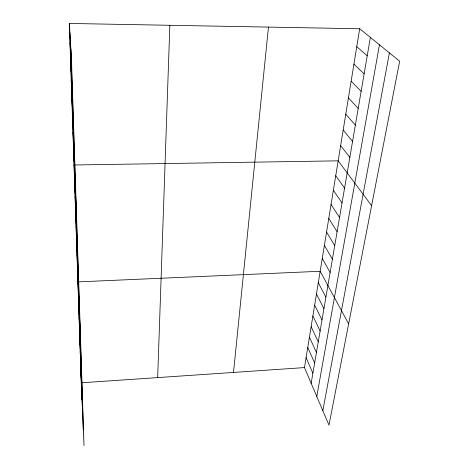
<?xml version="1.0" encoding="UTF-8"?>
<svg xmlns="http://www.w3.org/2000/svg" width="469" height="469" viewBox="0 0 469 469"><rect width="100%" height="100%" fill="white"/><g stroke="black" fill="none" stroke-linecap="round" stroke-linejoin="round"><path stroke-width="0.7" d="M157.666 377.604L169.848 25.291M233.509 372.433L268.456 27.091M359.688 28.761L399.664 61.205L328.98 425.125L304.475 367.59L359.688 28.761L69.336 23.45L81.248 382.815L84.015 445.55L71.417 57.916L69.336 23.45M311.164 383.296L370.363 37.426M316.78 396.487L379.468 44.813M322.836 410.692L389.411 52.886M81.248 382.815L304.475 367.59M74.729 164.977L338.167 160.838L371.612 205.633M356.768 46.666L367.215 55.846M353.919 64.147L364.137 73.809M351.14 81.213L361.136 91.332M348.426 97.886L358.21 108.433M345.77 114.166L355.355 125.129M343.179 130.077L352.565 141.427M340.641 145.63L349.839 157.35M335.74 175.711L344.574 188.104M333.371 190.256L342.03 202.966M331.055 204.484L339.544 217.493M328.781 218.413L337.111 231.698M326.559 232.044L334.731 245.598M324.384 245.393L332.404 259.193M322.256 258.466L330.129 272.507M348.655 323.85L320.169 271.27L77.907 281.898L80.562 339.322M318.299 282.766L325.896 297.229M316.458 294.051L323.932 308.702M314.652 305.137L322.004 319.958M312.882 316.012L320.116 331.003M311.14 326.7L318.258 341.848M309.429 337.193L316.434 352.495M307.746 347.506L314.646 362.947M306.099 357.636L312.887 373.213M69.975 42.755L70.543 52.487M70.602 61.562L71.182 71.857M71.206 79.888L71.804 90.716M71.798 97.763L72.408 109.089M72.378 115.192L73 126.988M72.941 132.199L73.574 144.434M73.492 148.79L74.137 161.453M74.026 164.988L76.482 213.735M74.553 180.805L75.222 194.236M75.063 196.259L75.738 210.036M75.568 211.355L76.248 225.46M76.054 226.105L76.746 240.527M76.535 240.521L77.233 255.242M76.998 254.62L77.707 269.616M77.455 268.409L78.171 283.669M78.305 293.993L79.027 309.71M78.698 305.858L79.425 321.775M79.085 317.49L79.818 333.6M79.46 328.898L80.199 345.19M79.836 340.089L80.574 356.551M80.199 351.076L80.944 367.696M80.557 361.851L81.301 378.624M80.908 372.433L81.653 389.346M70.878 49.011L83.318 429.745M70.362 40.422L82.638 414.233M69.887 32.59L82.005 399.869"/></g></svg>
